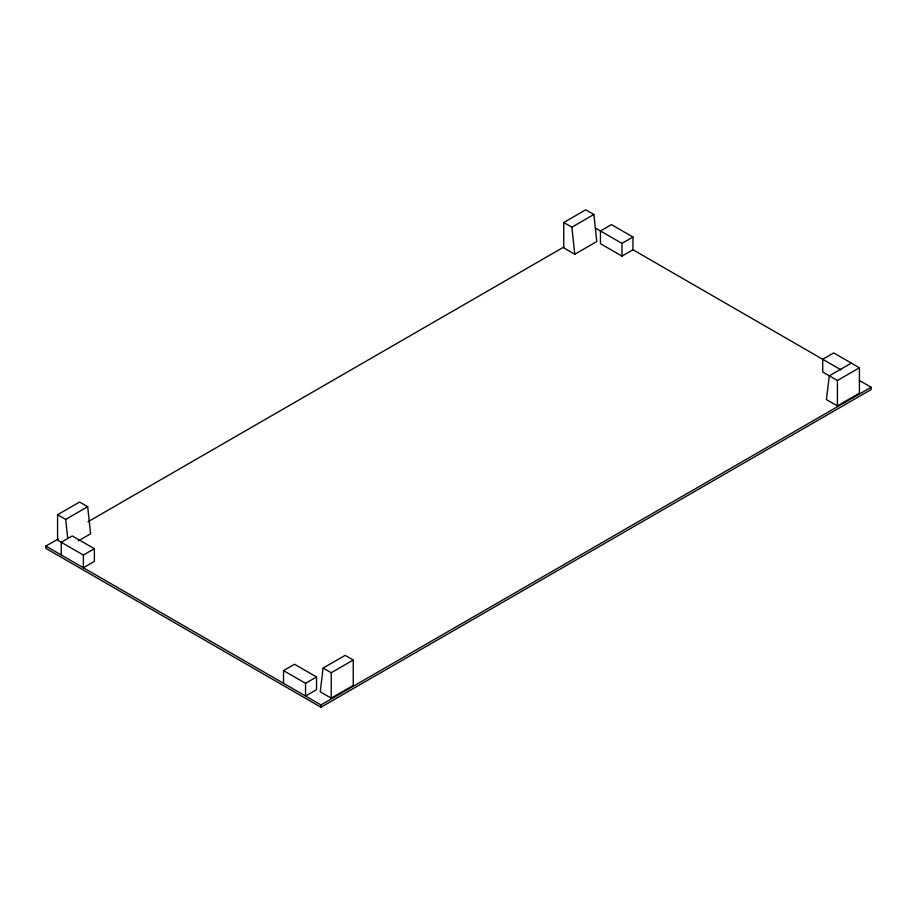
<?xml version="1.0" encoding="UTF-8"?>
<svg xmlns="http://www.w3.org/2000/svg" width="917" height="917" viewBox="0 0 917 917"><rect width="100%" height="100%" fill="white"/><g stroke="black" fill="none" stroke-linecap="round" stroke-linejoin="round"><path stroke-width="1.38" d="M323.128 668.057L320.228 691.796L331.232 698.158L353.24 685.446L353.24 660.034L345.136 655.357L323.128 668.057L331.232 672.746L353.24 660.034M83.378 555.049L83.378 567.761L94.382 561.41L94.382 548.698L83.378 555.049L57.576 540.159L57.576 514.746L79.584 502.035L87.688 506.711L90.588 533.797L78.358 540.858M563.76 222.499L585.768 209.787L593.872 214.475L596.772 241.561L574.764 254.261L563.76 247.911L563.76 222.499L571.864 227.175L574.764 254.261M57.576 514.746L65.68 519.423L87.688 506.711M571.864 227.175L593.872 214.475M859.298 380.429L871.15 387.261L871.15 389.553L320.95 707.213L45.85 548.377L45.85 546.096L58.241 538.944M87.986 521.773L563.829 247.04M596.05 228.436L621.955 243.395L632.959 237.044L632.959 249.745L621.955 256.095L600.452 243.681L600.452 230.981L611.456 224.631L632.959 237.044M283.536 670.614L294.54 664.263L316.548 676.964L316.548 689.676L305.544 696.026L305.544 683.325L283.536 670.614L283.536 683.325M851.32 363.109L829.312 375.821L826.412 399.56L837.416 405.91L859.424 393.21L859.424 367.797L833.713 352.942L822.709 359.292L822.709 372.004L837.416 380.498L859.424 367.797M305.544 683.325L316.548 676.964M45.85 546.096L320.95 704.921L871.15 387.261M632.959 249.745L841.072 369.895M94.382 548.698L72.26 535.929L61.256 542.279L61.256 554.991M65.68 519.423L67.709 538.382M837.416 380.498L837.416 405.91M621.955 243.395L621.955 256.095M331.232 672.746L331.232 698.158M320.95 704.921L320.95 707.213"/></g></svg>
